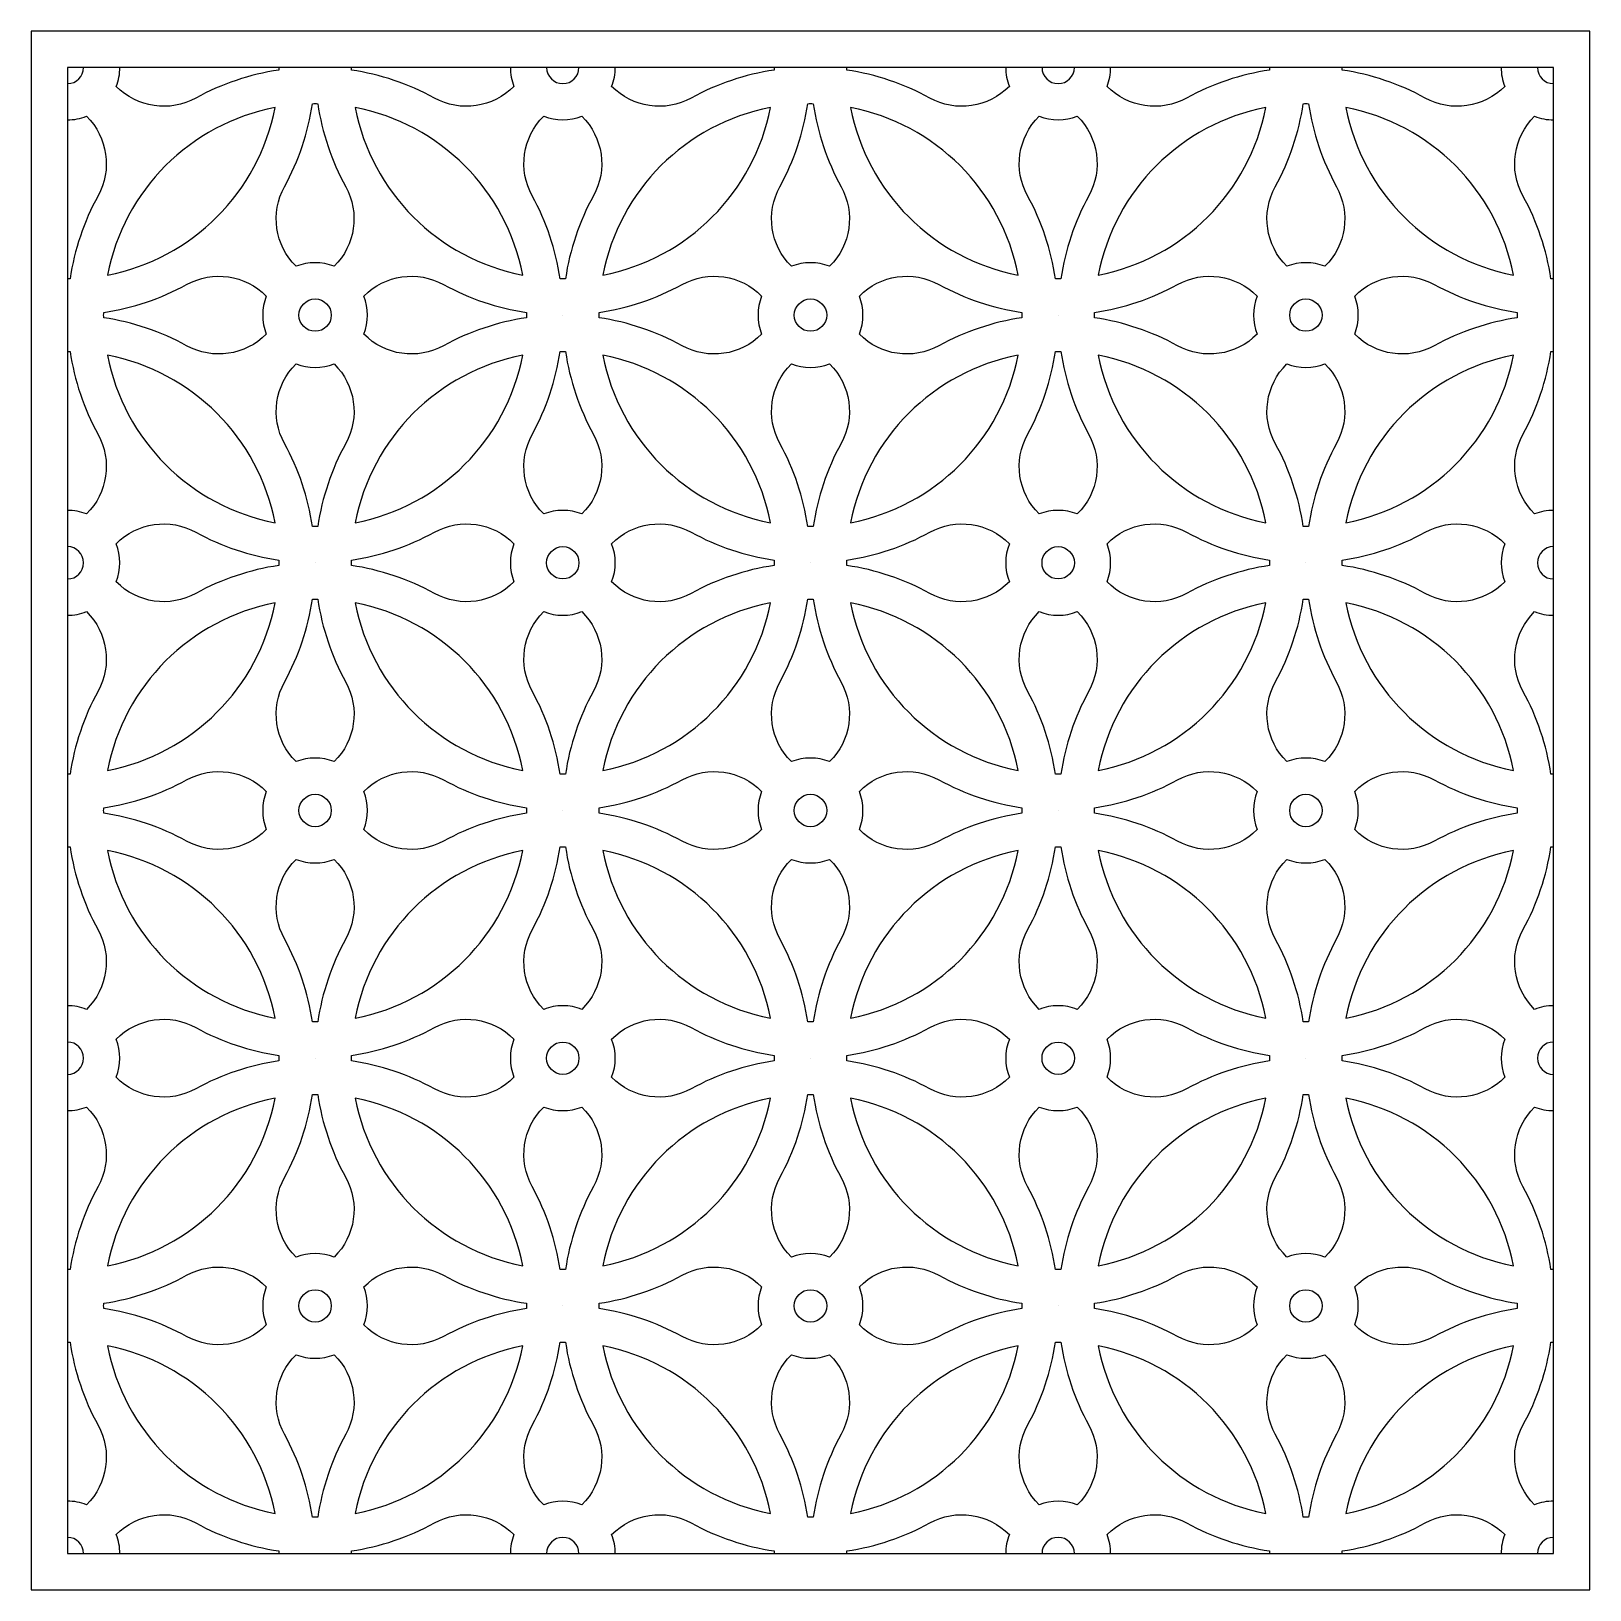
# Model space of a CAD drawing. Extents: x 220.1 to 306.1, y 246.6 to 332.6.
import ezdxf

# ---------------------------------------------------------------- set-up
doc = ezdxf.new("R2010")
doc.units = 0
doc.layers.add('LAYER_01', color=1, linetype='CONTINUOUS')

msp = doc.modelspace()

# ---------------------------------------------------------------- linework, layer by layer
at = {"layer": 'LAYER_01'}
for points in [[(220.137, 246.61), (306.141, 246.61), (306.141, 332.613), (220.137, 332.613)], [(222.137, 248.61), (304.141, 248.61), (304.141, 330.613), (222.137, 330.613)]]:
    msp.add_lwpolyline(points, close=True, dxfattribs=at)
for points in [[(233.805, 330.613, -0.003156), (233.804, 330.466, 0.089079), (229.224, 328.925, -0.336087), (224.833, 329.562, 0.093246), (225.03, 330.613)], [(246.579, 330.613, 0.093246), (246.776, 329.562, -0.336087), (242.385, 328.925, 0.089079), (237.805, 330.466, -0.003156), (237.805, 330.613)], [(261.139, 330.613, -0.003156), (261.138, 330.466, 0.089079), (256.559, 328.925, -0.336087), (252.167, 329.562, 0.093246), (252.365, 330.613)], [(273.913, 330.613, 0.093246), (274.111, 329.562, -0.336087), (269.719, 328.925, 0.089079), (265.14, 330.466, -0.003156), (265.139, 330.613)], [(288.474, 330.613, -0.003156), (288.473, 330.466, 0.089079), (283.894, 328.925, -0.336087), (279.502, 329.562, 0.093246), (279.7, 330.613)], [(301.248, 330.613, 0.093246), (301.446, 329.562, -0.336087), (297.054, 328.925, 0.089079), (292.475, 330.466, -0.003156), (292.474, 330.613)], [(222.137, 327.72, 0.093246), (223.189, 327.918, -0.336087), (223.826, 323.526, 0.089079), (222.284, 318.947, -0.003156), (222.137, 318.946)], [(304.141, 318.946, -0.003156), (303.994, 318.947, 0.089079), (302.453, 323.526, -0.336087), (303.09, 327.918, 0.093246), (304.141, 327.72)], [(222.137, 314.946, -0.003156), (222.284, 314.945, 0.089079), (223.826, 310.366, -0.336087), (223.189, 305.974, 0.093246), (222.137, 306.172)], [(304.141, 306.172, 0.093246), (303.09, 305.974, -0.336087), (302.453, 310.366, 0.089079), (303.994, 314.945, -0.003156), (304.141, 314.946)], [(222.137, 300.386, 0.093246), (223.189, 300.583, -0.336087), (223.826, 296.192, 0.089079), (222.284, 291.613, -0.003156), (222.137, 291.612)], [(304.141, 291.612, -0.003156), (303.994, 291.613, 0.089079), (302.453, 296.192, -0.336087), (303.09, 300.583, 0.093246), (304.141, 300.386)], [(222.137, 287.612, -0.003156), (222.284, 287.611, 0.089079), (223.826, 283.031, -0.336087), (223.189, 278.64, 0.093246), (222.137, 278.838)], [(304.141, 278.838, 0.093246), (303.09, 278.64, -0.336087), (302.453, 283.031, 0.089079), (303.994, 287.611, -0.003156), (304.141, 287.612)], [(222.137, 273.051, 0.093246), (223.189, 273.249, -0.336087), (223.826, 268.857, 0.089079), (222.284, 264.278, -0.003156), (222.137, 264.277)], [(304.141, 264.277, -0.003156), (303.994, 264.278, 0.089079), (302.453, 268.857, -0.336087), (303.09, 273.249, 0.093246), (304.141, 273.051)], [(222.137, 260.277, -0.003156), (222.284, 260.276, 0.089079), (223.826, 255.697, -0.336087), (223.189, 251.305, 0.093246), (222.137, 251.503)], [(304.141, 251.503, 0.093246), (303.09, 251.305, -0.336087), (302.453, 255.697, 0.089079), (303.994, 260.276, -0.003156), (304.141, 260.277)], [(225.03, 248.61, 0.093246), (224.833, 249.661, -0.336087), (229.224, 250.298, 0.089079), (233.804, 248.757, -0.003156), (233.805, 248.61)], [(237.805, 248.61, -0.003156), (237.805, 248.757, 0.089079), (242.385, 250.298, -0.336087), (246.776, 249.661, 0.093246), (246.579, 248.61)], [(252.365, 248.61, 0.093246), (252.167, 249.661, -0.336087), (256.559, 250.298, 0.089079), (261.138, 248.757, -0.003156), (261.139, 248.61)], [(265.139, 248.61, -0.003156), (265.14, 248.757, 0.089079), (269.719, 250.298, -0.336087), (274.111, 249.661, 0.093246), (273.913, 248.61)], [(279.7, 248.61, 0.093246), (279.502, 249.661, -0.336087), (283.894, 250.298, 0.089079), (288.473, 248.757, -0.003156), (288.474, 248.61)], [(292.474, 248.61, -0.003156), (292.475, 248.757, 0.089079), (297.054, 250.298, -0.336087), (301.446, 249.661, 0.093246), (301.248, 248.61)]]:
    msp.add_lwpolyline(points, format="xyb", dxfattribs=at)
for points in [[(234.753, 319.642, -0.336087), (234.116, 324.033, 0.089079), (235.657, 328.613, -0.006311), (235.952, 328.613, 0.089079), (237.493, 324.033, -0.336087), (236.856, 319.642, 0.188128)], [(262.088, 319.642, -0.336087), (261.451, 324.033, 0.089079), (262.992, 328.613, -0.006311), (263.286, 328.613, 0.089079), (264.827, 324.033, -0.336087), (264.191, 319.642, 0.188128)], [(289.422, 319.642, -0.336087), (288.785, 324.033, 0.089079), (290.326, 328.613, -0.006311), (290.621, 328.613, 0.089079), (292.162, 324.033, -0.336087), (291.525, 319.642, 0.188128)], [(224.349, 319.158, 0.306433), (233.593, 328.402, 0.306433)], [(238.016, 328.402, 0.306433), (247.26, 319.158, 0.306433)], [(249.472, 318.946, -0.003156), (249.325, 318.947, 0.089079), (247.784, 323.526, -0.336087), (248.42, 327.918, 0.188128), (250.523, 327.918, -0.336087), (251.16, 323.526, 0.089079), (249.619, 318.947, -0.003156)], [(251.683, 319.158, 0.306433), (260.928, 328.402, 0.306433)], [(265.351, 328.402, 0.306433), (274.595, 319.158, 0.306433)], [(277.858, 327.918, -0.336087), (278.495, 323.526, 0.089079), (276.954, 318.947, -0.006311), (276.659, 318.947, 0.089079), (275.118, 323.526, -0.336087), (275.755, 327.918, 0.188128)], [(279.018, 319.158, 0.306433), (288.262, 328.402, 0.306433)], [(292.685, 328.402, 0.306433), (301.93, 319.158, 0.306433)], [(233.109, 315.895, -0.336087), (228.717, 315.258, 0.089079), (224.138, 316.799, -0.006311), (224.138, 317.093, 0.089079), (228.717, 318.634, -0.336087), (233.109, 317.998, 0.188128)], [(238.5, 317.998, -0.336087), (242.892, 318.634, 0.089079), (247.471, 317.093, -0.006311), (247.471, 316.799, 0.089079), (242.892, 315.258, -0.336087), (238.5, 315.895, 0.188128)], [(260.444, 315.895, -0.336087), (256.052, 315.258, 0.089079), (251.473, 316.799, -0.006311), (251.473, 317.093, 0.089079), (256.052, 318.634, -0.336087), (260.444, 317.998, 0.188128)], [(265.835, 317.998, -0.336087), (270.226, 318.634, 0.089079), (274.806, 317.093, -0.006311), (274.806, 316.799, 0.089079), (270.226, 315.258, -0.336087), (265.835, 315.895, 0.188128)], [(287.778, 315.895, -0.336087), (283.387, 315.258, 0.089079), (278.807, 316.799, -0.006311), (278.807, 317.093, 0.089079), (283.387, 318.634, -0.336087), (287.778, 317.998, 0.188128)], [(293.169, 317.998, -0.336087), (297.561, 318.634, 0.089079), (302.14, 317.093, -0.006311), (302.14, 316.799, 0.089079), (297.561, 315.258, -0.336087), (293.169, 315.895, 0.188128)], [(249.472, 306.172, 0.093246), (248.42, 305.974, -0.336087), (247.784, 310.366, 0.089079), (249.325, 314.945, -0.006311), (249.619, 314.945, 0.089079), (251.16, 310.366, -0.336087), (250.523, 305.974, 0.093246)], [(276.806, 306.172, 0.093246), (275.755, 305.974, -0.336087), (275.118, 310.366, 0.089079), (276.659, 314.945, -0.006311), (276.954, 314.945, 0.089079), (278.495, 310.366, -0.336087), (277.858, 305.974, 0.093246)], [(233.593, 305.49, 0.306433), (224.349, 314.735, 0.306433)], [(236.856, 314.251, -0.336087), (237.493, 309.859, 0.089079), (235.952, 305.28, -0.006311), (235.657, 305.28, 0.089079), (234.116, 309.859, -0.336087), (234.753, 314.251, 0.188128)], [(247.26, 314.735, 0.306433), (238.016, 305.49, 0.306433)], [(260.928, 305.49, 0.306433), (251.683, 314.735, 0.306433)], [(264.191, 314.251, -0.336087), (264.827, 309.859, 0.089079), (263.286, 305.28, -0.006311), (262.992, 305.28, 0.089079), (261.451, 309.859, -0.336087), (262.088, 314.251, 0.188128)], [(274.595, 314.735, 0.306433), (265.351, 305.49, 0.306433)], [(288.262, 305.49, 0.306433), (279.018, 314.735, 0.306433)], [(291.525, 314.251, -0.336087), (292.162, 309.859, 0.089079), (290.621, 305.28, -0.006311), (290.326, 305.28, 0.089079), (288.785, 309.859, -0.336087), (289.422, 314.251, 0.188128)], [(301.93, 314.735, 0.306433), (292.685, 305.49, 0.306433)], [(233.805, 303.279, -0.003156), (233.804, 303.132, 0.089079), (229.224, 301.591, -0.336087), (224.833, 302.227, 0.188128), (224.833, 304.33, -0.336087), (229.224, 304.967, 0.089079), (233.804, 303.426, -0.003156)], [(246.579, 303.279, 0.093246), (246.776, 302.227, -0.336087), (242.385, 301.591, 0.089079), (237.805, 303.132, -0.006311), (237.805, 303.426, 0.089079), (242.385, 304.967, -0.336087), (246.776, 304.33, 0.093246)], [(261.139, 303.279, -0.003156), (261.138, 303.132, 0.089079), (256.559, 301.591, -0.336087), (252.167, 302.227, 0.188128), (252.167, 304.33, -0.336087), (256.559, 304.967, 0.089079), (261.138, 303.426, -0.003156)], [(265.14, 303.426, 0.089079), (269.719, 304.967, -0.336087), (274.111, 304.33, 0.188128), (274.111, 302.227, -0.336087), (269.719, 301.591, 0.089079), (265.14, 303.132, -0.006311)], [(288.474, 303.279, -0.003156), (288.473, 303.132, 0.089079), (283.894, 301.591, -0.336087), (279.502, 302.227, 0.188128), (279.502, 304.33, -0.336087), (283.894, 304.967, 0.089079), (288.473, 303.426, -0.003156)], [(292.475, 303.426, 0.089079), (297.054, 304.967, -0.336087), (301.446, 304.33, 0.188128), (301.446, 302.227, -0.336087), (297.054, 301.591, 0.089079), (292.475, 303.132, -0.006311)], [(224.349, 291.823, 0.306433), (233.593, 301.067, 0.306433)], [(234.753, 292.307, -0.336087), (234.116, 296.699, 0.089079), (235.657, 301.278, -0.006311), (235.952, 301.278, 0.089079), (237.493, 296.699, -0.336087), (236.856, 292.307, 0.188128)], [(238.016, 301.067, 0.306433), (247.26, 291.823, 0.306433)], [(251.683, 291.823, 0.306433), (260.928, 301.067, 0.306433)], [(262.088, 292.307, -0.336087), (261.451, 296.699, 0.089079), (262.992, 301.278, -0.006311), (263.286, 301.278, 0.089079), (264.827, 296.699, -0.336087), (264.191, 292.307, 0.188128)], [(265.351, 301.067, 0.306433), (274.595, 291.823, 0.306433)], [(279.018, 291.823, 0.306433), (288.262, 301.067, 0.306433)], [(289.422, 292.307, -0.336087), (288.785, 296.699, 0.089079), (290.326, 301.278, -0.006311), (290.621, 301.278, 0.089079), (292.162, 296.699, -0.336087), (291.525, 292.307, 0.188128)], [(292.685, 301.067, 0.306433), (301.93, 291.823, 0.306433)], [(249.472, 291.612, -0.003156), (249.325, 291.613, 0.089079), (247.784, 296.192, -0.336087), (248.42, 300.583, 0.188128), (250.523, 300.583, -0.336087), (251.16, 296.192, 0.089079), (249.619, 291.613, -0.003156)], [(276.806, 291.612, -0.003156), (276.659, 291.613, 0.089079), (275.118, 296.192, -0.336087), (275.755, 300.583, 0.188128), (277.858, 300.583, -0.336087), (278.495, 296.192, 0.089079), (276.954, 291.613, -0.003156)], [(233.109, 288.56, -0.336087), (228.717, 287.923, 0.089079), (224.138, 289.464, -0.006311), (224.138, 289.759, 0.089079), (228.717, 291.3, -0.336087), (233.109, 290.663, 0.188128)], [(238.5, 290.663, -0.336087), (242.892, 291.3, 0.089079), (247.471, 289.759, -0.006311), (247.471, 289.464, 0.089079), (242.892, 287.923, -0.336087), (238.5, 288.56, 0.188128)], [(260.444, 288.56, -0.336087), (256.052, 287.923, 0.089079), (251.473, 289.464, -0.006311), (251.473, 289.759, 0.089079), (256.052, 291.3, -0.336087), (260.444, 290.663, 0.188128)], [(265.835, 290.663, -0.336087), (270.226, 291.3, 0.089079), (274.806, 289.759, -0.006311), (274.806, 289.464, 0.089079), (270.226, 287.923, -0.336087), (265.835, 288.56, 0.188128)], [(287.778, 288.56, -0.336087), (283.387, 287.923, 0.089079), (278.807, 289.464, -0.006311), (278.807, 289.759, 0.089079), (283.387, 291.3, -0.336087), (287.778, 290.663, 0.188128)], [(293.169, 290.663, -0.336087), (297.561, 291.3, 0.089079), (302.14, 289.759, -0.006311), (302.14, 289.464, 0.089079), (297.561, 287.923, -0.336087), (293.169, 288.56, 0.188128)], [(233.593, 278.156, 0.306433), (224.349, 287.4, 0.306433)], [(247.26, 287.4, 0.306433), (238.016, 278.156, 0.306433)], [(249.472, 278.838, 0.093246), (248.42, 278.64, -0.336087), (247.784, 283.031, 0.089079), (249.325, 287.611, -0.006311), (249.619, 287.611, 0.089079), (251.16, 283.031, -0.336087), (250.523, 278.64, 0.093246)], [(260.928, 278.156, 0.306433), (251.683, 287.4, 0.306433)], [(274.595, 287.4, 0.306433), (265.351, 278.156, 0.306433)], [(276.806, 278.838, 0.093246), (275.755, 278.64, -0.336087), (275.118, 283.031, 0.089079), (276.659, 287.611, -0.006311), (276.954, 287.611, 0.089079), (278.495, 283.031, -0.336087), (277.858, 278.64, 0.093246)], [(288.262, 278.156, 0.306433), (279.018, 287.4, 0.306433)], [(301.93, 287.4, 0.306433), (292.685, 278.156, 0.306433)], [(236.856, 286.916, -0.336087), (237.493, 282.524, 0.089079), (235.952, 277.945, -0.006311), (235.657, 277.945, 0.089079), (234.116, 282.524, -0.336087), (234.753, 286.916, 0.188128)], [(264.191, 286.916, -0.336087), (264.827, 282.524, 0.089079), (263.286, 277.945, -0.006311), (262.992, 277.945, 0.089079), (261.451, 282.524, -0.336087), (262.088, 286.916, 0.188128)], [(291.525, 286.916, -0.336087), (292.162, 282.524, 0.089079), (290.621, 277.945, -0.006311), (290.326, 277.945, 0.089079), (288.785, 282.524, -0.336087), (289.422, 286.916, 0.188128)], [(233.805, 275.944, -0.003156), (233.804, 275.797, 0.089079), (229.224, 274.256, -0.336087), (224.833, 274.893, 0.188128), (224.833, 276.996, -0.336087), (229.224, 277.633, 0.089079), (233.804, 276.092, -0.003156)], [(246.579, 275.944, 0.093246), (246.776, 274.893, -0.336087), (242.385, 274.256, 0.089079), (237.805, 275.797, -0.006311), (237.805, 276.092, 0.089079), (242.385, 277.633, -0.336087), (246.776, 276.996, 0.093246)], [(261.139, 275.944, -0.003156), (261.138, 275.797, 0.089079), (256.559, 274.256, -0.336087), (252.167, 274.893, 0.188128), (252.167, 276.996, -0.336087), (256.559, 277.633, 0.089079), (261.138, 276.092, -0.003156)], [(265.14, 276.092, 0.089079), (269.719, 277.633, -0.336087), (274.111, 276.996, 0.188128), (274.111, 274.893, -0.336087), (269.719, 274.256, 0.089079), (265.14, 275.797, -0.006311)], [(279.502, 276.996, -0.336087), (283.894, 277.633, 0.089079), (288.473, 276.092, -0.006311), (288.473, 275.797, 0.089079), (283.894, 274.256, -0.336087), (279.502, 274.893, 0.188128)], [(292.475, 276.092, 0.089079), (297.054, 277.633, -0.336087), (301.446, 276.996, 0.188128), (301.446, 274.893, -0.336087), (297.054, 274.256, 0.089079), (292.475, 275.797, -0.006311)], [(224.349, 264.488, 0.306433), (233.593, 273.733, 0.306433)], [(234.753, 264.972, -0.336087), (234.116, 269.364, 0.089079), (235.657, 273.943, -0.006311), (235.952, 273.943, 0.089079), (237.493, 269.364, -0.336087), (236.856, 264.972, 0.188128)], [(238.016, 273.733, 0.306433), (247.26, 264.488, 0.306433)], [(251.683, 264.488, 0.306433), (260.928, 273.733, 0.306433)], [(262.088, 264.972, -0.336087), (261.451, 269.364, 0.089079), (262.992, 273.943, -0.006311), (263.286, 273.943, 0.089079), (264.827, 269.364, -0.336087), (264.191, 264.972, 0.188128)], [(265.351, 273.733, 0.306433), (274.595, 264.488, 0.306433)], [(279.018, 264.488, 0.306433), (288.262, 273.733, 0.306433)], [(289.422, 264.972, -0.336087), (288.785, 269.364, 0.089079), (290.326, 273.943, -0.006311), (290.621, 273.943, 0.089079), (292.162, 269.364, -0.336087), (291.525, 264.972, 0.188128)], [(292.685, 273.733, 0.306433), (301.93, 264.488, 0.306433)], [(249.472, 264.277, -0.003156), (249.325, 264.278, 0.089079), (247.784, 268.857, -0.336087), (248.42, 273.249, 0.188128), (250.523, 273.249, -0.336087), (251.16, 268.857, 0.089079), (249.619, 264.278, -0.003156)], [(276.806, 264.277, -0.003156), (276.659, 264.278, 0.089079), (275.118, 268.857, -0.336087), (275.755, 273.249, 0.188128), (277.858, 273.249, -0.336087), (278.495, 268.857, 0.089079), (276.954, 264.278, -0.003156)], [(233.109, 261.226, -0.336087), (228.717, 260.589, 0.089079), (224.138, 262.13, -0.006311), (224.138, 262.424, 0.089079), (228.717, 263.965, -0.336087), (233.109, 263.328, 0.188128)], [(238.5, 263.328, -0.336087), (242.892, 263.965, 0.089079), (247.471, 262.424, -0.006311), (247.471, 262.13, 0.089079), (242.892, 260.589, -0.336087), (238.5, 261.226, 0.188128)], [(260.444, 261.226, -0.336087), (256.052, 260.589, 0.089079), (251.473, 262.13, -0.006311), (251.473, 262.424, 0.089079), (256.052, 263.965, -0.336087), (260.444, 263.328, 0.188128)], [(265.835, 263.328, -0.336087), (270.226, 263.965, 0.089079), (274.806, 262.424, -0.006311), (274.806, 262.13, 0.089079), (270.226, 260.589, -0.336087), (265.835, 261.226, 0.188128)], [(287.778, 261.226, -0.336087), (283.387, 260.589, 0.089079), (278.807, 262.13, -0.006311), (278.807, 262.424, 0.089079), (283.387, 263.965, -0.336087), (287.778, 263.328, 0.188128)], [(293.169, 263.328, -0.336087), (297.561, 263.965, 0.089079), (302.14, 262.424, -0.006311), (302.14, 262.13, 0.089079), (297.561, 260.589, -0.336087), (293.169, 261.226, 0.188128)], [(233.593, 250.821, 0.306433), (224.349, 260.065, 0.306433)], [(247.26, 260.065, 0.306433), (238.016, 250.821, 0.306433)], [(249.619, 260.276, 0.089079), (251.16, 255.697, -0.336087), (250.523, 251.305, 0.188128), (248.42, 251.305, -0.336087), (247.784, 255.697, 0.089079), (249.325, 260.276, -0.006311)], [(260.928, 250.821, 0.306433), (251.683, 260.065, 0.306433)], [(274.595, 260.065, 0.306433), (265.351, 250.821, 0.306433)], [(276.954, 260.276, 0.089079), (278.495, 255.697, -0.336087), (277.858, 251.305, 0.188128), (275.755, 251.305, -0.336087), (275.118, 255.697, 0.089079), (276.659, 260.276, -0.006311)], [(288.262, 250.821, 0.306433), (279.018, 260.065, 0.306433)], [(301.93, 260.065, 0.306433), (292.685, 250.821, 0.306433)], [(236.856, 259.582, -0.336087), (237.493, 255.19, 0.089079), (235.952, 250.611, -0.006311), (235.657, 250.611, 0.089079), (234.116, 255.19, -0.336087), (234.753, 259.582, 0.188128)], [(264.191, 259.582, -0.336087), (264.827, 255.19, 0.089079), (263.286, 250.611, -0.006311), (262.992, 250.611, 0.089079), (261.451, 255.19, -0.336087), (262.088, 259.582, 0.188128)], [(291.525, 259.582, -0.336087), (292.162, 255.19, 0.089079), (290.621, 250.611, -0.006311), (290.326, 250.611, 0.089079), (288.785, 255.19, -0.336087), (289.422, 259.582, 0.188128)]]:
    msp.add_lwpolyline(points, format="xyb", close=True, dxfattribs=at)
for points in [[(249.472, 316.946), (249.472, 316.946), (249.472, 316.946)], [(276.806, 316.946), (276.806, 316.946), (276.806, 316.946)], [(235.805, 303.279), (235.805, 303.279), (235.805, 303.279)], [(263.139, 303.279), (263.139, 303.279), (263.139, 303.279)], [(290.474, 303.279), (290.474, 303.279), (290.474, 303.279)], [(249.472, 289.612), (249.472, 289.612), (249.472, 289.612)], [(276.806, 289.612), (276.806, 289.612), (276.806, 289.612)], [(235.805, 275.944), (235.805, 275.944), (235.805, 275.944)], [(263.139, 275.944), (263.139, 275.944), (263.139, 275.944)], [(290.474, 275.944), (290.474, 275.944), (290.474, 275.944)], [(249.472, 262.277), (249.472, 262.277), (249.472, 262.277)], [(276.806, 262.277), (276.806, 262.277), (276.806, 262.277)]]:
    msp.add_lwpolyline(points, dxfattribs=at)
for centre in [(235.805, 316.946), (263.139, 316.946), (290.474, 316.946), (249.472, 303.279), (276.806, 303.279), (235.805, 289.612), (263.139, 289.612), (290.474, 289.612), (249.472, 275.944), (276.806, 275.944), (235.805, 262.277), (263.139, 262.277), (290.474, 262.277)]:
    msp.add_circle(centre, 0.893, dxfattribs=at)
for centre, radius, start, end in [((222.137, 330.613), 0.893, 270, 360), ((235.805, 316.946), 13.667, 89.99999, 90), ((249.472, 330.613), 0.893, 180, 0), ((263.139, 316.946), 13.667, 89.99999, 90), ((276.806, 330.613), 0.893, 180, 0), ((290.474, 316.946), 13.667, 89.99999, 90), ((304.141, 330.613), 0.893, 180, 270), ((235.805, 316.946), 13.667, 179.9999997904776, 180), ((290.474, 316.946), 13.667, 359.9999991983106, 2.383e-13), ((222.137, 303.279), 0.893, 270, 90), ((304.141, 303.279), 0.893, 90, 270), ((235.805, 289.612), 13.667, 179.9999997904776, 180), ((290.474, 289.612), 13.667, 359.9999991983106, 2.383e-13), ((222.137, 275.944), 0.893, 270, 90), ((304.141, 275.944), 0.893, 90, 270), ((235.805, 262.277), 13.667, 179.9999997904776, 180), ((290.474, 262.277), 13.667, 359.9999991983106, 2.383e-13), ((222.137, 248.61), 0.893, 360, 90), ((249.472, 248.61), 0.893, 360, 180), ((276.806, 248.61), 0.893, 360, 180), ((304.141, 248.61), 0.893, 90, 180), ((235.805, 262.277), 13.667, 269.9999974474733, 269.9999999999999), ((263.139, 262.277), 13.667, 269.9999974474733, 270), ((290.474, 262.277), 13.667, 269.9999974474733, 270)]:
    msp.add_arc(centre, radius, start, end, dxfattribs=at)

doc.saveas('drawing.dxf')
